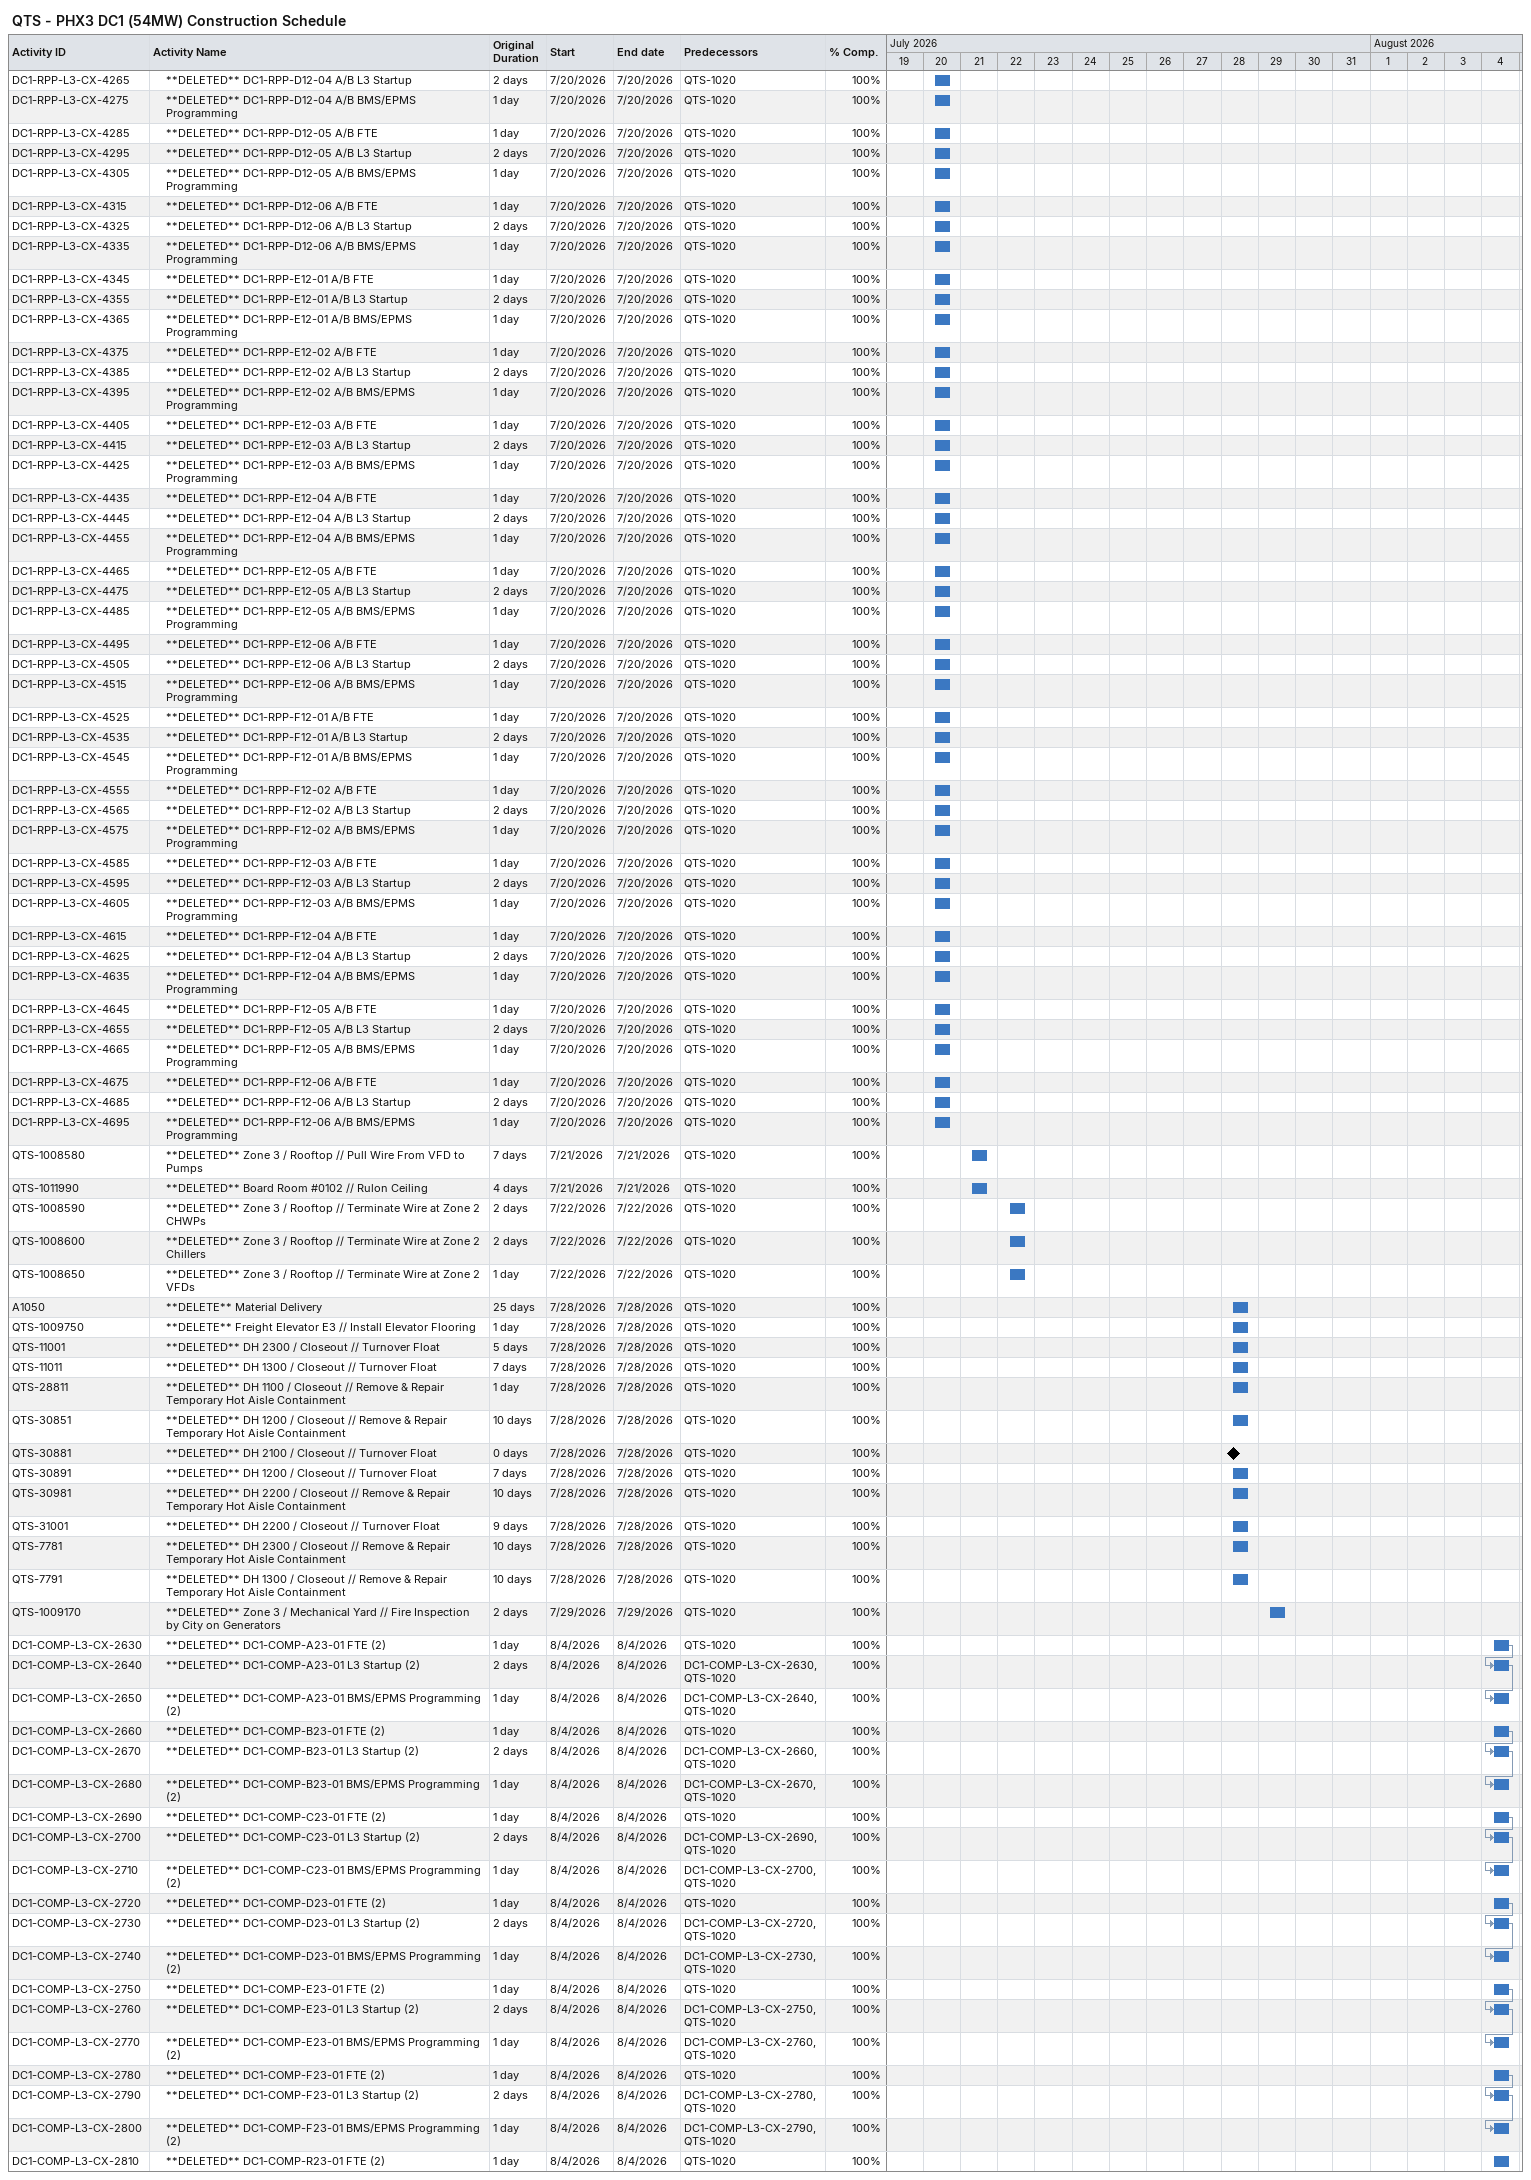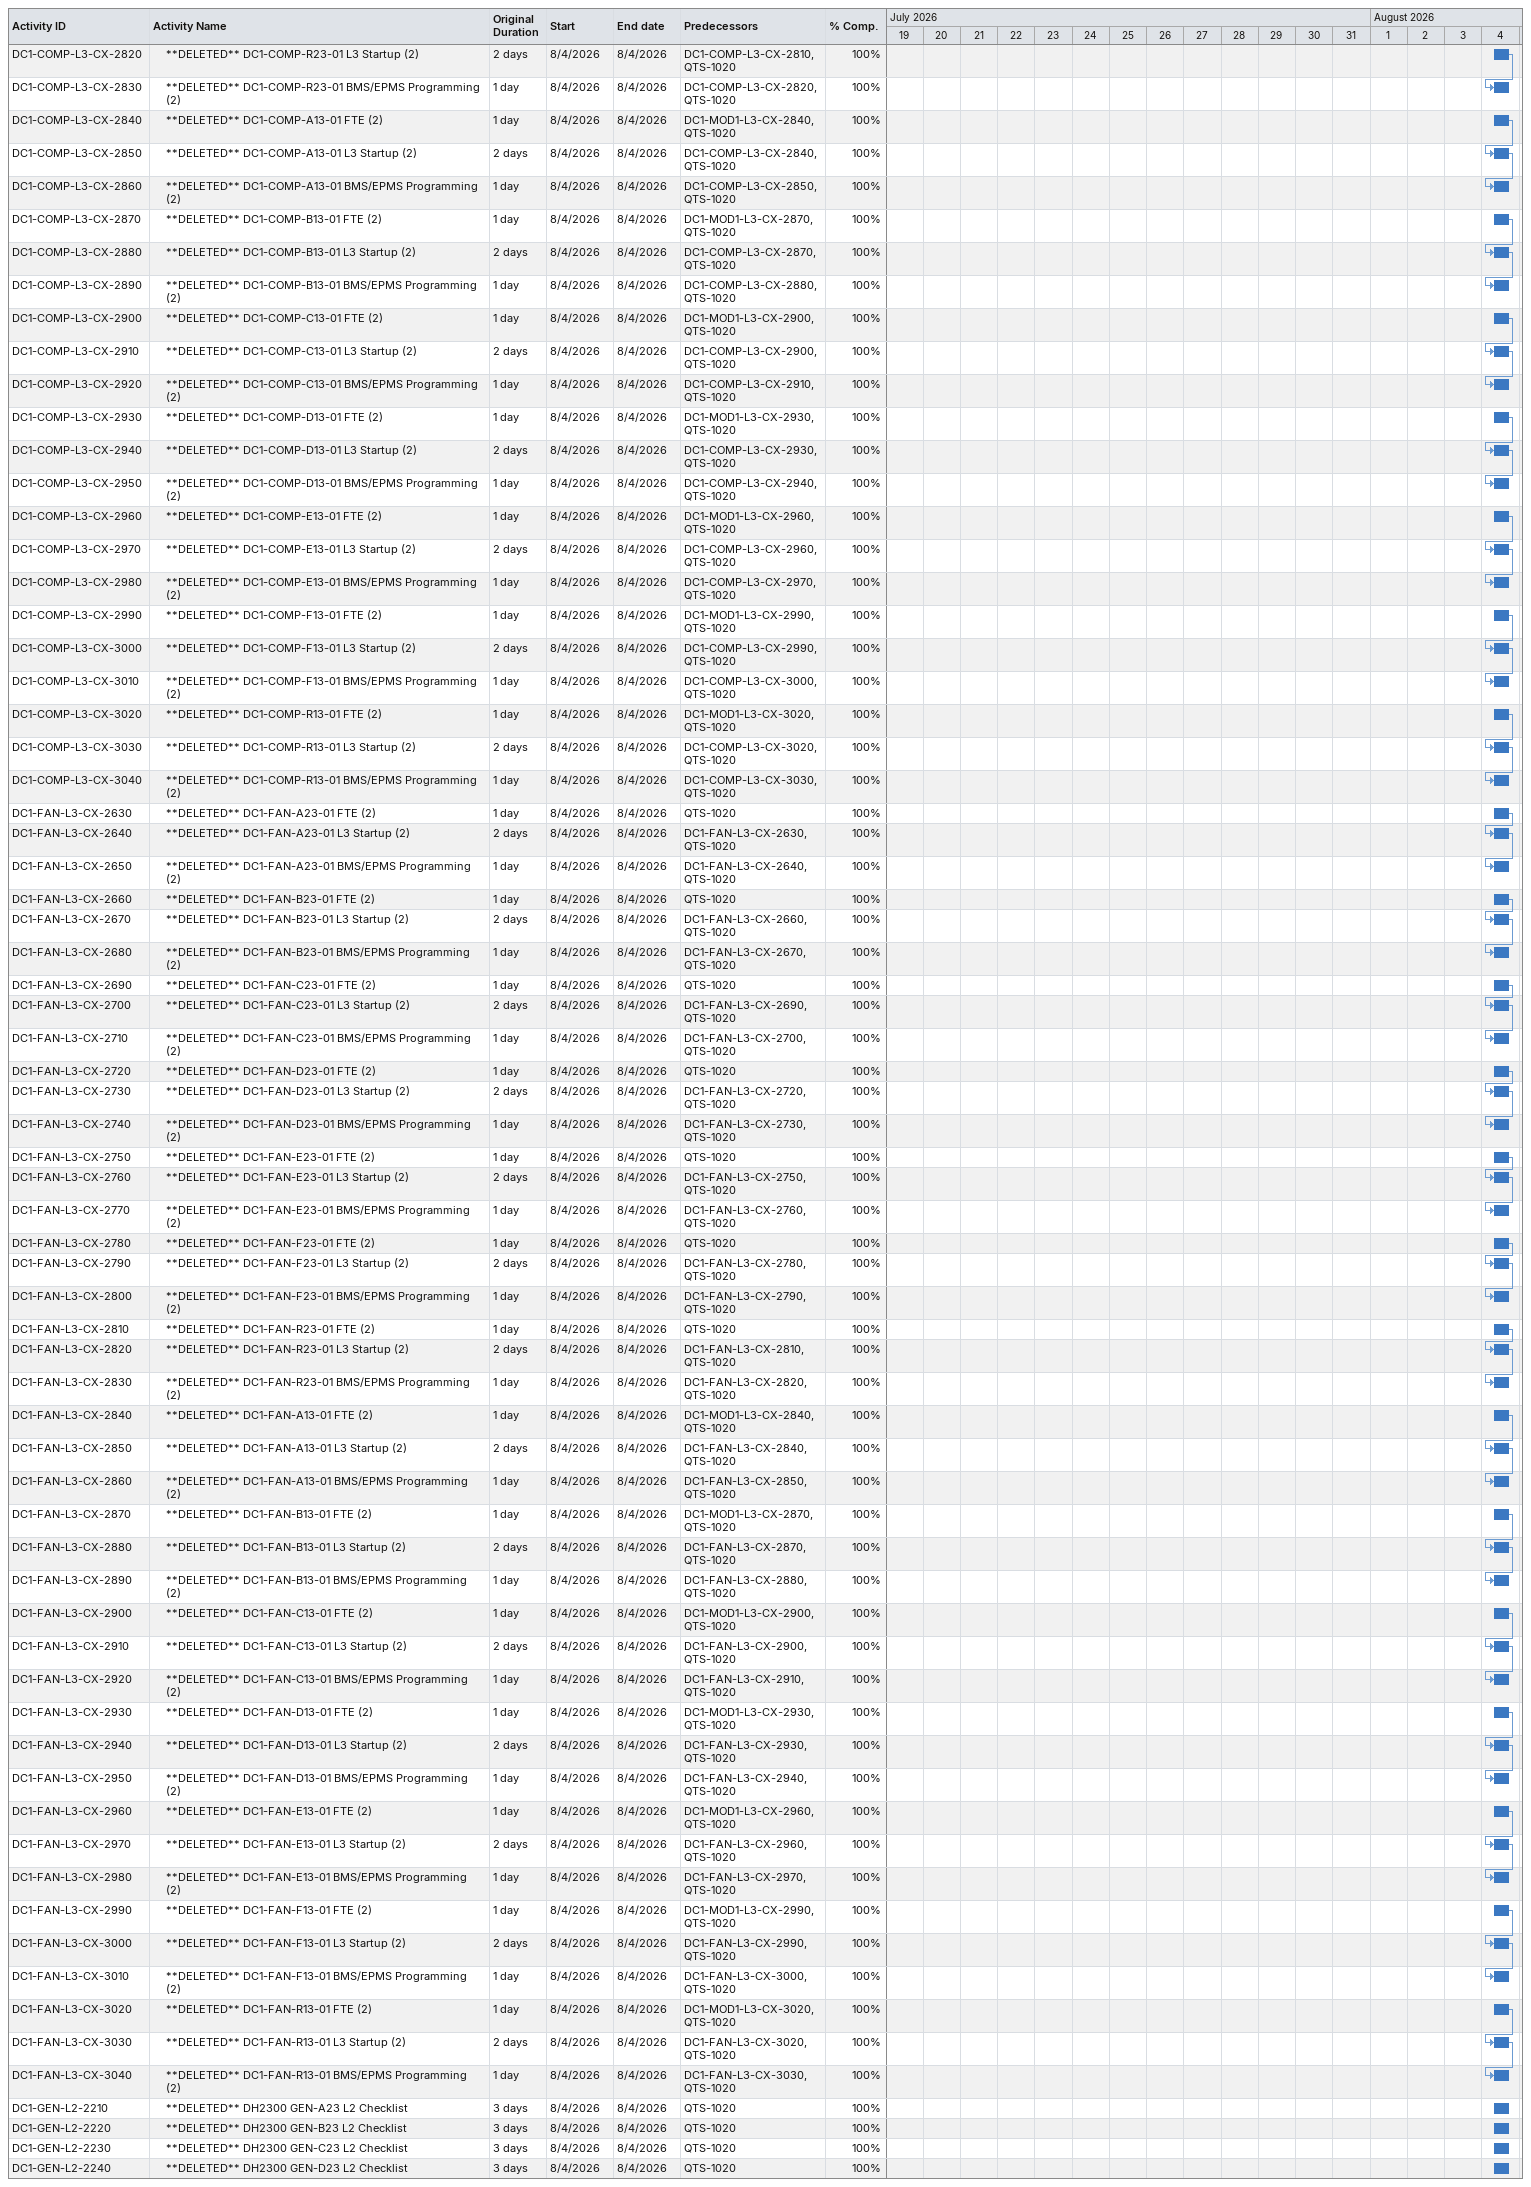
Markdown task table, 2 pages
QTS - PHX3 DC1 (54MW) Construction Schedule

| ID | Level | Task | Original duration | Start | Finish | Predecessors | % complete |
|---|---|---|---|---|---|---|---|
| DC1-RPP-L3-CX-4265 | 2 | **DELETED** DC1-RPP-D12-04 A/B L3 Startup | 2d | 2026-07-20 | 2026-07-20 | QTS-1020 | 100 |
| DC1-RPP-L3-CX-4275 | 2 | **DELETED** DC1-RPP-D12-04 A/B BMS/EPMS Programming | 1d | 2026-07-20 | 2026-07-20 | QTS-1020 | 100 |
| DC1-RPP-L3-CX-4285 | 2 | **DELETED** DC1-RPP-D12-05 A/B FTE | 1d | 2026-07-20 | 2026-07-20 | QTS-1020 | 100 |
| DC1-RPP-L3-CX-4295 | 2 | **DELETED** DC1-RPP-D12-05 A/B L3 Startup | 2d | 2026-07-20 | 2026-07-20 | QTS-1020 | 100 |
| DC1-RPP-L3-CX-4305 | 2 | **DELETED** DC1-RPP-D12-05 A/B BMS/EPMS Programming | 1d | 2026-07-20 | 2026-07-20 | QTS-1020 | 100 |
| DC1-RPP-L3-CX-4315 | 2 | **DELETED** DC1-RPP-D12-06 A/B FTE | 1d | 2026-07-20 | 2026-07-20 | QTS-1020 | 100 |
| DC1-RPP-L3-CX-4325 | 2 | **DELETED** DC1-RPP-D12-06 A/B L3 Startup | 2d | 2026-07-20 | 2026-07-20 | QTS-1020 | 100 |
| DC1-RPP-L3-CX-4335 | 2 | **DELETED** DC1-RPP-D12-06 A/B BMS/EPMS Programming | 1d | 2026-07-20 | 2026-07-20 | QTS-1020 | 100 |
| DC1-RPP-L3-CX-4345 | 2 | **DELETED** DC1-RPP-E12-01 A/B FTE | 1d | 2026-07-20 | 2026-07-20 | QTS-1020 | 100 |
| DC1-RPP-L3-CX-4355 | 2 | **DELETED** DC1-RPP-E12-01 A/B L3 Startup | 2d | 2026-07-20 | 2026-07-20 | QTS-1020 | 100 |
| DC1-RPP-L3-CX-4365 | 2 | **DELETED** DC1-RPP-E12-01 A/B BMS/EPMS Programming | 1d | 2026-07-20 | 2026-07-20 | QTS-1020 | 100 |
| DC1-RPP-L3-CX-4375 | 2 | **DELETED** DC1-RPP-E12-02 A/B FTE | 1d | 2026-07-20 | 2026-07-20 | QTS-1020 | 100 |
| DC1-RPP-L3-CX-4385 | 2 | **DELETED** DC1-RPP-E12-02 A/B L3 Startup | 2d | 2026-07-20 | 2026-07-20 | QTS-1020 | 100 |
| DC1-RPP-L3-CX-4395 | 2 | **DELETED** DC1-RPP-E12-02 A/B BMS/EPMS Programming | 1d | 2026-07-20 | 2026-07-20 | QTS-1020 | 100 |
| DC1-RPP-L3-CX-4405 | 2 | **DELETED** DC1-RPP-E12-03 A/B FTE | 1d | 2026-07-20 | 2026-07-20 | QTS-1020 | 100 |
| DC1-RPP-L3-CX-4415 | 2 | **DELETED** DC1-RPP-E12-03 A/B L3 Startup | 2d | 2026-07-20 | 2026-07-20 | QTS-1020 | 100 |
| DC1-RPP-L3-CX-4425 | 2 | **DELETED** DC1-RPP-E12-03 A/B BMS/EPMS Programming | 1d | 2026-07-20 | 2026-07-20 | QTS-1020 | 100 |
| DC1-RPP-L3-CX-4435 | 2 | **DELETED** DC1-RPP-E12-04 A/B FTE | 1d | 2026-07-20 | 2026-07-20 | QTS-1020 | 100 |
| DC1-RPP-L3-CX-4445 | 2 | **DELETED** DC1-RPP-E12-04 A/B L3 Startup | 2d | 2026-07-20 | 2026-07-20 | QTS-1020 | 100 |
| DC1-RPP-L3-CX-4455 | 2 | **DELETED** DC1-RPP-E12-04 A/B BMS/EPMS Programming | 1d | 2026-07-20 | 2026-07-20 | QTS-1020 | 100 |
| DC1-RPP-L3-CX-4465 | 2 | **DELETED** DC1-RPP-E12-05 A/B FTE | 1d | 2026-07-20 | 2026-07-20 | QTS-1020 | 100 |
| DC1-RPP-L3-CX-4475 | 2 | **DELETED** DC1-RPP-E12-05 A/B L3 Startup | 2d | 2026-07-20 | 2026-07-20 | QTS-1020 | 100 |
| DC1-RPP-L3-CX-4485 | 2 | **DELETED** DC1-RPP-E12-05 A/B BMS/EPMS Programming | 1d | 2026-07-20 | 2026-07-20 | QTS-1020 | 100 |
| DC1-RPP-L3-CX-4495 | 2 | **DELETED** DC1-RPP-E12-06 A/B FTE | 1d | 2026-07-20 | 2026-07-20 | QTS-1020 | 100 |
| DC1-RPP-L3-CX-4505 | 2 | **DELETED** DC1-RPP-E12-06 A/B L3 Startup | 2d | 2026-07-20 | 2026-07-20 | QTS-1020 | 100 |
| DC1-RPP-L3-CX-4515 | 2 | **DELETED** DC1-RPP-E12-06 A/B BMS/EPMS Programming | 1d | 2026-07-20 | 2026-07-20 | QTS-1020 | 100 |
| DC1-RPP-L3-CX-4525 | 2 | **DELETED** DC1-RPP-F12-01 A/B FTE | 1d | 2026-07-20 | 2026-07-20 | QTS-1020 | 100 |
| DC1-RPP-L3-CX-4535 | 2 | **DELETED** DC1-RPP-F12-01 A/B L3 Startup | 2d | 2026-07-20 | 2026-07-20 | QTS-1020 | 100 |
| DC1-RPP-L3-CX-4545 | 2 | **DELETED** DC1-RPP-F12-01 A/B BMS/EPMS Programming | 1d | 2026-07-20 | 2026-07-20 | QTS-1020 | 100 |
| DC1-RPP-L3-CX-4555 | 2 | **DELETED** DC1-RPP-F12-02 A/B FTE | 1d | 2026-07-20 | 2026-07-20 | QTS-1020 | 100 |
| DC1-RPP-L3-CX-4565 | 2 | **DELETED** DC1-RPP-F12-02 A/B L3 Startup | 2d | 2026-07-20 | 2026-07-20 | QTS-1020 | 100 |
| DC1-RPP-L3-CX-4575 | 2 | **DELETED** DC1-RPP-F12-02 A/B BMS/EPMS Programming | 1d | 2026-07-20 | 2026-07-20 | QTS-1020 | 100 |
| DC1-RPP-L3-CX-4585 | 2 | **DELETED** DC1-RPP-F12-03 A/B FTE | 1d | 2026-07-20 | 2026-07-20 | QTS-1020 | 100 |
| DC1-RPP-L3-CX-4595 | 2 | **DELETED** DC1-RPP-F12-03 A/B L3 Startup | 2d | 2026-07-20 | 2026-07-20 | QTS-1020 | 100 |
| DC1-RPP-L3-CX-4605 | 2 | **DELETED** DC1-RPP-F12-03 A/B BMS/EPMS Programming | 1d | 2026-07-20 | 2026-07-20 | QTS-1020 | 100 |
| DC1-RPP-L3-CX-4615 | 2 | **DELETED** DC1-RPP-F12-04 A/B FTE | 1d | 2026-07-20 | 2026-07-20 | QTS-1020 | 100 |
| DC1-RPP-L3-CX-4625 | 2 | **DELETED** DC1-RPP-F12-04 A/B L3 Startup | 2d | 2026-07-20 | 2026-07-20 | QTS-1020 | 100 |
| DC1-RPP-L3-CX-4635 | 2 | **DELETED** DC1-RPP-F12-04 A/B BMS/EPMS Programming | 1d | 2026-07-20 | 2026-07-20 | QTS-1020 | 100 |
| DC1-RPP-L3-CX-4645 | 2 | **DELETED** DC1-RPP-F12-05 A/B FTE | 1d | 2026-07-20 | 2026-07-20 | QTS-1020 | 100 |
| DC1-RPP-L3-CX-4655 | 2 | **DELETED** DC1-RPP-F12-05 A/B L3 Startup | 2d | 2026-07-20 | 2026-07-20 | QTS-1020 | 100 |
| DC1-RPP-L3-CX-4665 | 2 | **DELETED** DC1-RPP-F12-05 A/B BMS/EPMS Programming | 1d | 2026-07-20 | 2026-07-20 | QTS-1020 | 100 |
| DC1-RPP-L3-CX-4675 | 2 | **DELETED** DC1-RPP-F12-06 A/B FTE | 1d | 2026-07-20 | 2026-07-20 | QTS-1020 | 100 |
| DC1-RPP-L3-CX-4685 | 2 | **DELETED** DC1-RPP-F12-06 A/B L3 Startup | 2d | 2026-07-20 | 2026-07-20 | QTS-1020 | 100 |
| DC1-RPP-L3-CX-4695 | 2 | **DELETED** DC1-RPP-F12-06 A/B BMS/EPMS Programming | 1d | 2026-07-20 | 2026-07-20 | QTS-1020 | 100 |
| QTS-1008580 | 2 | **DELETED** Zone 3 / Rooftop // Pull Wire From VFD to Pumps | 7d | 2026-07-21 | 2026-07-21 | QTS-1020 | 100 |
| QTS-1011990 | 2 | **DELETED** Board Room #0102 // Rulon Ceiling | 4d | 2026-07-21 | 2026-07-21 | QTS-1020 | 100 |
| QTS-1008590 | 2 | **DELETED** Zone 3 / Rooftop // Terminate Wire at Zone 2 CHWPs | 2d | 2026-07-22 | 2026-07-22 | QTS-1020 | 100 |
| QTS-1008600 | 2 | **DELETED** Zone 3 / Rooftop // Terminate Wire at Zone 2 Chillers | 2d | 2026-07-22 | 2026-07-22 | QTS-1020 | 100 |
| QTS-1008650 | 2 | **DELETED** Zone 3 / Rooftop // Terminate Wire at Zone 2 VFDs | 1d | 2026-07-22 | 2026-07-22 | QTS-1020 | 100 |
| A1050 | 2 | **DELETE** Material Delivery | 25d | 2026-07-28 | 2026-07-28 | QTS-1020 | 100 |
| QTS-1009750 | 2 | **DELETE** Freight Elevator E3 // Install Elevator Flooring | 1d | 2026-07-28 | 2026-07-28 | QTS-1020 | 100 |
| QTS-11001 | 2 | **DELETED** DH 2300 / Closeout // Turnover Float | 5d | 2026-07-28 | 2026-07-28 | QTS-1020 | 100 |
| QTS-11011 | 2 | **DELETED** DH 1300 / Closeout // Turnover Float | 7d | 2026-07-28 | 2026-07-28 | QTS-1020 | 100 |
| QTS-28811 | 2 | **DELETED** DH 1100 / Closeout // Remove & Repair Temporary Hot Aisle Containment | 1d | 2026-07-28 | 2026-07-28 | QTS-1020 | 100 |
| QTS-30851 | 2 | **DELETED** DH 1200 / Closeout // Remove & Repair Temporary Hot Aisle Containment | 10d | 2026-07-28 | 2026-07-28 | QTS-1020 | 100 |
| QTS-30881 | 2 | **DELETED** DH 2100 / Closeout // Turnover Float | 0d | 2026-07-28 | 2026-07-28 | QTS-1020 | 100 |
| QTS-30891 | 2 | **DELETED** DH 1200 / Closeout // Turnover Float | 7d | 2026-07-28 | 2026-07-28 | QTS-1020 | 100 |
| QTS-30981 | 2 | **DELETED** DH 2200 / Closeout // Remove & Repair Temporary Hot Aisle Containment | 10d | 2026-07-28 | 2026-07-28 | QTS-1020 | 100 |
| QTS-31001 | 2 | **DELETED** DH 2200 / Closeout // Turnover Float | 9d | 2026-07-28 | 2026-07-28 | QTS-1020 | 100 |
| QTS-7781 | 2 | **DELETED** DH 2300 / Closeout // Remove & Repair Temporary Hot Aisle Containment | 10d | 2026-07-28 | 2026-07-28 | QTS-1020 | 100 |
| QTS-7791 | 2 | **DELETED** DH 1300 / Closeout // Remove & Repair Temporary Hot Aisle Containment | 10d | 2026-07-28 | 2026-07-28 | QTS-1020 | 100 |
| QTS-1009170 | 2 | **DELETED** Zone 3 / Mechanical Yard // Fire Inspection by City on Generators | 2d | 2026-07-29 | 2026-07-29 | QTS-1020 | 100 |
| DC1-COMP-L3-CX-2630 | 2 | **DELETED** DC1-COMP-A23-01 FTE (2) | 1d | 2026-08-04 | 2026-08-04 | QTS-1020 | 100 |
| DC1-COMP-L3-CX-2640 | 2 | **DELETED** DC1-COMP-A23-01 L3 Startup (2) | 2d | 2026-08-04 | 2026-08-04 | DC1-COMP-L3-CX-2630, QTS-1020 | 100 |
| DC1-COMP-L3-CX-2650 | 2 | **DELETED** DC1-COMP-A23-01 BMS/EPMS Programming (2) | 1d | 2026-08-04 | 2026-08-04 | DC1-COMP-L3-CX-2640, QTS-1020 | 100 |
| DC1-COMP-L3-CX-2660 | 2 | **DELETED** DC1-COMP-B23-01 FTE (2) | 1d | 2026-08-04 | 2026-08-04 | QTS-1020 | 100 |
| DC1-COMP-L3-CX-2670 | 2 | **DELETED** DC1-COMP-B23-01 L3 Startup (2) | 2d | 2026-08-04 | 2026-08-04 | DC1-COMP-L3-CX-2660, QTS-1020 | 100 |
| DC1-COMP-L3-CX-2680 | 2 | **DELETED** DC1-COMP-B23-01 BMS/EPMS Programming (2) | 1d | 2026-08-04 | 2026-08-04 | DC1-COMP-L3-CX-2670, QTS-1020 | 100 |
| DC1-COMP-L3-CX-2690 | 2 | **DELETED** DC1-COMP-C23-01 FTE (2) | 1d | 2026-08-04 | 2026-08-04 | QTS-1020 | 100 |
| DC1-COMP-L3-CX-2700 | 2 | **DELETED** DC1-COMP-C23-01 L3 Startup (2) | 2d | 2026-08-04 | 2026-08-04 | DC1-COMP-L3-CX-2690, QTS-1020 | 100 |
| DC1-COMP-L3-CX-2710 | 2 | **DELETED** DC1-COMP-C23-01 BMS/EPMS Programming (2) | 1d | 2026-08-04 | 2026-08-04 | DC1-COMP-L3-CX-2700, QTS-1020 | 100 |
| DC1-COMP-L3-CX-2720 | 2 | **DELETED** DC1-COMP-D23-01 FTE (2) | 1d | 2026-08-04 | 2026-08-04 | QTS-1020 | 100 |
| DC1-COMP-L3-CX-2730 | 2 | **DELETED** DC1-COMP-D23-01 L3 Startup (2) | 2d | 2026-08-04 | 2026-08-04 | DC1-COMP-L3-CX-2720, QTS-1020 | 100 |
| DC1-COMP-L3-CX-2740 | 2 | **DELETED** DC1-COMP-D23-01 BMS/EPMS Programming (2) | 1d | 2026-08-04 | 2026-08-04 | DC1-COMP-L3-CX-2730, QTS-1020 | 100 |
| DC1-COMP-L3-CX-2750 | 2 | **DELETED** DC1-COMP-E23-01 FTE (2) | 1d | 2026-08-04 | 2026-08-04 | QTS-1020 | 100 |
| DC1-COMP-L3-CX-2760 | 2 | **DELETED** DC1-COMP-E23-01 L3 Startup (2) | 2d | 2026-08-04 | 2026-08-04 | DC1-COMP-L3-CX-2750, QTS-1020 | 100 |
| DC1-COMP-L3-CX-2770 | 2 | **DELETED** DC1-COMP-E23-01 BMS/EPMS Programming (2) | 1d | 2026-08-04 | 2026-08-04 | DC1-COMP-L3-CX-2760, QTS-1020 | 100 |
| DC1-COMP-L3-CX-2780 | 2 | **DELETED** DC1-COMP-F23-01 FTE (2) | 1d | 2026-08-04 | 2026-08-04 | QTS-1020 | 100 |
| DC1-COMP-L3-CX-2790 | 2 | **DELETED** DC1-COMP-F23-01 L3 Startup (2) | 2d | 2026-08-04 | 2026-08-04 | DC1-COMP-L3-CX-2780, QTS-1020 | 100 |
| DC1-COMP-L3-CX-2800 | 2 | **DELETED** DC1-COMP-F23-01 BMS/EPMS Programming (2) | 1d | 2026-08-04 | 2026-08-04 | DC1-COMP-L3-CX-2790, QTS-1020 | 100 |
| DC1-COMP-L3-CX-2810 | 2 | **DELETED** DC1-COMP-R23-01 FTE (2) | 1d | 2026-08-04 | 2026-08-04 | QTS-1020 | 100 |
| DC1-COMP-L3-CX-2820 | 2 | **DELETED** DC1-COMP-R23-01 L3 Startup (2) | 2d | 2026-08-04 | 2026-08-04 | DC1-COMP-L3-CX-2810, QTS-1020 | 100 |
| DC1-COMP-L3-CX-2830 | 2 | **DELETED** DC1-COMP-R23-01 BMS/EPMS Programming (2) | 1d | 2026-08-04 | 2026-08-04 | DC1-COMP-L3-CX-2820, QTS-1020 | 100 |
| DC1-COMP-L3-CX-2840 | 2 | **DELETED** DC1-COMP-A13-01 FTE (2) | 1d | 2026-08-04 | 2026-08-04 | DC1-MOD1-L3-CX-2840, QTS-1020 | 100 |
| DC1-COMP-L3-CX-2850 | 2 | **DELETED** DC1-COMP-A13-01 L3 Startup (2) | 2d | 2026-08-04 | 2026-08-04 | DC1-COMP-L3-CX-2840, QTS-1020 | 100 |
| DC1-COMP-L3-CX-2860 | 2 | **DELETED** DC1-COMP-A13-01 BMS/EPMS Programming (2) | 1d | 2026-08-04 | 2026-08-04 | DC1-COMP-L3-CX-2850, QTS-1020 | 100 |
| DC1-COMP-L3-CX-2870 | 2 | **DELETED** DC1-COMP-B13-01 FTE (2) | 1d | 2026-08-04 | 2026-08-04 | DC1-MOD1-L3-CX-2870, QTS-1020 | 100 |
| DC1-COMP-L3-CX-2880 | 2 | **DELETED** DC1-COMP-B13-01 L3 Startup (2) | 2d | 2026-08-04 | 2026-08-04 | DC1-COMP-L3-CX-2870, QTS-1020 | 100 |
| DC1-COMP-L3-CX-2890 | 2 | **DELETED** DC1-COMP-B13-01 BMS/EPMS Programming (2) | 1d | 2026-08-04 | 2026-08-04 | DC1-COMP-L3-CX-2880, QTS-1020 | 100 |
| DC1-COMP-L3-CX-2900 | 2 | **DELETED** DC1-COMP-C13-01 FTE (2) | 1d | 2026-08-04 | 2026-08-04 | DC1-MOD1-L3-CX-2900, QTS-1020 | 100 |
| DC1-COMP-L3-CX-2910 | 2 | **DELETED** DC1-COMP-C13-01 L3 Startup (2) | 2d | 2026-08-04 | 2026-08-04 | DC1-COMP-L3-CX-2900, QTS-1020 | 100 |
| DC1-COMP-L3-CX-2920 | 2 | **DELETED** DC1-COMP-C13-01 BMS/EPMS Programming (2) | 1d | 2026-08-04 | 2026-08-04 | DC1-COMP-L3-CX-2910, QTS-1020 | 100 |
| DC1-COMP-L3-CX-2930 | 2 | **DELETED** DC1-COMP-D13-01 FTE (2) | 1d | 2026-08-04 | 2026-08-04 | DC1-MOD1-L3-CX-2930, QTS-1020 | 100 |
| DC1-COMP-L3-CX-2940 | 2 | **DELETED** DC1-COMP-D13-01 L3 Startup (2) | 2d | 2026-08-04 | 2026-08-04 | DC1-COMP-L3-CX-2930, QTS-1020 | 100 |
| DC1-COMP-L3-CX-2950 | 2 | **DELETED** DC1-COMP-D13-01 BMS/EPMS Programming (2) | 1d | 2026-08-04 | 2026-08-04 | DC1-COMP-L3-CX-2940, QTS-1020 | 100 |
| DC1-COMP-L3-CX-2960 | 2 | **DELETED** DC1-COMP-E13-01 FTE (2) | 1d | 2026-08-04 | 2026-08-04 | DC1-MOD1-L3-CX-2960, QTS-1020 | 100 |
| DC1-COMP-L3-CX-2970 | 2 | **DELETED** DC1-COMP-E13-01 L3 Startup (2) | 2d | 2026-08-04 | 2026-08-04 | DC1-COMP-L3-CX-2960, QTS-1020 | 100 |
| DC1-COMP-L3-CX-2980 | 2 | **DELETED** DC1-COMP-E13-01 BMS/EPMS Programming (2) | 1d | 2026-08-04 | 2026-08-04 | DC1-COMP-L3-CX-2970, QTS-1020 | 100 |
| DC1-COMP-L3-CX-2990 | 2 | **DELETED** DC1-COMP-F13-01 FTE (2) | 1d | 2026-08-04 | 2026-08-04 | DC1-MOD1-L3-CX-2990, QTS-1020 | 100 |
| DC1-COMP-L3-CX-3000 | 2 | **DELETED** DC1-COMP-F13-01 L3 Startup (2) | 2d | 2026-08-04 | 2026-08-04 | DC1-COMP-L3-CX-2990, QTS-1020 | 100 |
| DC1-COMP-L3-CX-3010 | 2 | **DELETED** DC1-COMP-F13-01 BMS/EPMS Programming (2) | 1d | 2026-08-04 | 2026-08-04 | DC1-COMP-L3-CX-3000, QTS-1020 | 100 |
| DC1-COMP-L3-CX-3020 | 2 | **DELETED** DC1-COMP-R13-01 FTE (2) | 1d | 2026-08-04 | 2026-08-04 | DC1-MOD1-L3-CX-3020, QTS-1020 | 100 |
| DC1-COMP-L3-CX-3030 | 2 | **DELETED** DC1-COMP-R13-01 L3 Startup (2) | 2d | 2026-08-04 | 2026-08-04 | DC1-COMP-L3-CX-3020, QTS-1020 | 100 |
| DC1-COMP-L3-CX-3040 | 2 | **DELETED** DC1-COMP-R13-01 BMS/EPMS Programming (2) | 1d | 2026-08-04 | 2026-08-04 | DC1-COMP-L3-CX-3030, QTS-1020 | 100 |
| DC1-FAN-L3-CX-2630 | 2 | **DELETED** DC1-FAN-A23-01 FTE (2) | 1d | 2026-08-04 | 2026-08-04 | QTS-1020 | 100 |
| DC1-FAN-L3-CX-2640 | 2 | **DELETED** DC1-FAN-A23-01 L3 Startup (2) | 2d | 2026-08-04 | 2026-08-04 | DC1-FAN-L3-CX-2630, QTS-1020 | 100 |
| DC1-FAN-L3-CX-2650 | 2 | **DELETED** DC1-FAN-A23-01 BMS/EPMS Programming (2) | 1d | 2026-08-04 | 2026-08-04 | DC1-FAN-L3-CX-2640, QTS-1020 | 100 |
| DC1-FAN-L3-CX-2660 | 2 | **DELETED** DC1-FAN-B23-01 FTE (2) | 1d | 2026-08-04 | 2026-08-04 | QTS-1020 | 100 |
| DC1-FAN-L3-CX-2670 | 2 | **DELETED** DC1-FAN-B23-01 L3 Startup (2) | 2d | 2026-08-04 | 2026-08-04 | DC1-FAN-L3-CX-2660, QTS-1020 | 100 |
| DC1-FAN-L3-CX-2680 | 2 | **DELETED** DC1-FAN-B23-01 BMS/EPMS Programming (2) | 1d | 2026-08-04 | 2026-08-04 | DC1-FAN-L3-CX-2670, QTS-1020 | 100 |
| DC1-FAN-L3-CX-2690 | 2 | **DELETED** DC1-FAN-C23-01 FTE (2) | 1d | 2026-08-04 | 2026-08-04 | QTS-1020 | 100 |
| DC1-FAN-L3-CX-2700 | 2 | **DELETED** DC1-FAN-C23-01 L3 Startup (2) | 2d | 2026-08-04 | 2026-08-04 | DC1-FAN-L3-CX-2690, QTS-1020 | 100 |
| DC1-FAN-L3-CX-2710 | 2 | **DELETED** DC1-FAN-C23-01 BMS/EPMS Programming (2) | 1d | 2026-08-04 | 2026-08-04 | DC1-FAN-L3-CX-2700, QTS-1020 | 100 |
| DC1-FAN-L3-CX-2720 | 2 | **DELETED** DC1-FAN-D23-01 FTE (2) | 1d | 2026-08-04 | 2026-08-04 | QTS-1020 | 100 |
| DC1-FAN-L3-CX-2730 | 2 | **DELETED** DC1-FAN-D23-01 L3 Startup (2) | 2d | 2026-08-04 | 2026-08-04 | DC1-FAN-L3-CX-2720, QTS-1020 | 100 |
| DC1-FAN-L3-CX-2740 | 2 | **DELETED** DC1-FAN-D23-01 BMS/EPMS Programming (2) | 1d | 2026-08-04 | 2026-08-04 | DC1-FAN-L3-CX-2730, QTS-1020 | 100 |
| DC1-FAN-L3-CX-2750 | 2 | **DELETED** DC1-FAN-E23-01 FTE (2) | 1d | 2026-08-04 | 2026-08-04 | QTS-1020 | 100 |
| DC1-FAN-L3-CX-2760 | 2 | **DELETED** DC1-FAN-E23-01 L3 Startup (2) | 2d | 2026-08-04 | 2026-08-04 | DC1-FAN-L3-CX-2750, QTS-1020 | 100 |
| DC1-FAN-L3-CX-2770 | 2 | **DELETED** DC1-FAN-E23-01 BMS/EPMS Programming (2) | 1d | 2026-08-04 | 2026-08-04 | DC1-FAN-L3-CX-2760, QTS-1020 | 100 |
| DC1-FAN-L3-CX-2780 | 2 | **DELETED** DC1-FAN-F23-01 FTE (2) | 1d | 2026-08-04 | 2026-08-04 | QTS-1020 | 100 |
| DC1-FAN-L3-CX-2790 | 2 | **DELETED** DC1-FAN-F23-01 L3 Startup (2) | 2d | 2026-08-04 | 2026-08-04 | DC1-FAN-L3-CX-2780, QTS-1020 | 100 |
| DC1-FAN-L3-CX-2800 | 2 | **DELETED** DC1-FAN-F23-01 BMS/EPMS Programming (2) | 1d | 2026-08-04 | 2026-08-04 | DC1-FAN-L3-CX-2790, QTS-1020 | 100 |
| DC1-FAN-L3-CX-2810 | 2 | **DELETED** DC1-FAN-R23-01 FTE (2) | 1d | 2026-08-04 | 2026-08-04 | QTS-1020 | 100 |
| DC1-FAN-L3-CX-2820 | 2 | **DELETED** DC1-FAN-R23-01 L3 Startup (2) | 2d | 2026-08-04 | 2026-08-04 | DC1-FAN-L3-CX-2810, QTS-1020 | 100 |
| DC1-FAN-L3-CX-2830 | 2 | **DELETED** DC1-FAN-R23-01 BMS/EPMS Programming (2) | 1d | 2026-08-04 | 2026-08-04 | DC1-FAN-L3-CX-2820, QTS-1020 | 100 |
| DC1-FAN-L3-CX-2840 | 2 | **DELETED** DC1-FAN-A13-01 FTE (2) | 1d | 2026-08-04 | 2026-08-04 | DC1-MOD1-L3-CX-2840, QTS-1020 | 100 |
| DC1-FAN-L3-CX-2850 | 2 | **DELETED** DC1-FAN-A13-01 L3 Startup (2) | 2d | 2026-08-04 | 2026-08-04 | DC1-FAN-L3-CX-2840, QTS-1020 | 100 |
| DC1-FAN-L3-CX-2860 | 2 | **DELETED** DC1-FAN-A13-01 BMS/EPMS Programming (2) | 1d | 2026-08-04 | 2026-08-04 | DC1-FAN-L3-CX-2850, QTS-1020 | 100 |
| DC1-FAN-L3-CX-2870 | 2 | **DELETED** DC1-FAN-B13-01 FTE (2) | 1d | 2026-08-04 | 2026-08-04 | DC1-MOD1-L3-CX-2870, QTS-1020 | 100 |
| DC1-FAN-L3-CX-2880 | 2 | **DELETED** DC1-FAN-B13-01 L3 Startup (2) | 2d | 2026-08-04 | 2026-08-04 | DC1-FAN-L3-CX-2870, QTS-1020 | 100 |
| DC1-FAN-L3-CX-2890 | 2 | **DELETED** DC1-FAN-B13-01 BMS/EPMS Programming (2) | 1d | 2026-08-04 | 2026-08-04 | DC1-FAN-L3-CX-2880, QTS-1020 | 100 |
| DC1-FAN-L3-CX-2900 | 2 | **DELETED** DC1-FAN-C13-01 FTE (2) | 1d | 2026-08-04 | 2026-08-04 | DC1-MOD1-L3-CX-2900, QTS-1020 | 100 |
| DC1-FAN-L3-CX-2910 | 2 | **DELETED** DC1-FAN-C13-01 L3 Startup (2) | 2d | 2026-08-04 | 2026-08-04 | DC1-FAN-L3-CX-2900, QTS-1020 | 100 |
| DC1-FAN-L3-CX-2920 | 2 | **DELETED** DC1-FAN-C13-01 BMS/EPMS Programming (2) | 1d | 2026-08-04 | 2026-08-04 | DC1-FAN-L3-CX-2910, QTS-1020 | 100 |
| DC1-FAN-L3-CX-2930 | 2 | **DELETED** DC1-FAN-D13-01 FTE (2) | 1d | 2026-08-04 | 2026-08-04 | DC1-MOD1-L3-CX-2930, QTS-1020 | 100 |
| DC1-FAN-L3-CX-2940 | 2 | **DELETED** DC1-FAN-D13-01 L3 Startup (2) | 2d | 2026-08-04 | 2026-08-04 | DC1-FAN-L3-CX-2930, QTS-1020 | 100 |
| DC1-FAN-L3-CX-2950 | 2 | **DELETED** DC1-FAN-D13-01 BMS/EPMS Programming (2) | 1d | 2026-08-04 | 2026-08-04 | DC1-FAN-L3-CX-2940, QTS-1020 | 100 |
| DC1-FAN-L3-CX-2960 | 2 | **DELETED** DC1-FAN-E13-01 FTE (2) | 1d | 2026-08-04 | 2026-08-04 | DC1-MOD1-L3-CX-2960, QTS-1020 | 100 |
| DC1-FAN-L3-CX-2970 | 2 | **DELETED** DC1-FAN-E13-01 L3 Startup (2) | 2d | 2026-08-04 | 2026-08-04 | DC1-FAN-L3-CX-2960, QTS-1020 | 100 |
| DC1-FAN-L3-CX-2980 | 2 | **DELETED** DC1-FAN-E13-01 BMS/EPMS Programming (2) | 1d | 2026-08-04 | 2026-08-04 | DC1-FAN-L3-CX-2970, QTS-1020 | 100 |
| DC1-FAN-L3-CX-2990 | 2 | **DELETED** DC1-FAN-F13-01 FTE (2) | 1d | 2026-08-04 | 2026-08-04 | DC1-MOD1-L3-CX-2990, QTS-1020 | 100 |
| DC1-FAN-L3-CX-3000 | 2 | **DELETED** DC1-FAN-F13-01 L3 Startup (2) | 2d | 2026-08-04 | 2026-08-04 | DC1-FAN-L3-CX-2990, QTS-1020 | 100 |
| DC1-FAN-L3-CX-3010 | 2 | **DELETED** DC1-FAN-F13-01 BMS/EPMS Programming (2) | 1d | 2026-08-04 | 2026-08-04 | DC1-FAN-L3-CX-3000, QTS-1020 | 100 |
| DC1-FAN-L3-CX-3020 | 2 | **DELETED** DC1-FAN-R13-01 FTE (2) | 1d | 2026-08-04 | 2026-08-04 | DC1-MOD1-L3-CX-3020, QTS-1020 | 100 |
| DC1-FAN-L3-CX-3030 | 2 | **DELETED** DC1-FAN-R13-01 L3 Startup (2) | 2d | 2026-08-04 | 2026-08-04 | DC1-FAN-L3-CX-3020, QTS-1020 | 100 |
| DC1-FAN-L3-CX-3040 | 2 | **DELETED** DC1-FAN-R13-01 BMS/EPMS Programming (2) | 1d | 2026-08-04 | 2026-08-04 | DC1-FAN-L3-CX-3030, QTS-1020 | 100 |
| DC1-GEN-L2-2210 | 2 | **DELETED** DH2300 GEN-A23 L2 Checklist | 3d | 2026-08-04 | 2026-08-04 | QTS-1020 | 100 |
| DC1-GEN-L2-2220 | 2 | **DELETED** DH2300 GEN-B23 L2 Checklist | 3d | 2026-08-04 | 2026-08-04 | QTS-1020 | 100 |
| DC1-GEN-L2-2230 | 2 | **DELETED** DH2300 GEN-C23 L2 Checklist | 3d | 2026-08-04 | 2026-08-04 | QTS-1020 | 100 |
| DC1-GEN-L2-2240 | 2 | **DELETED** DH2300 GEN-D23 L2 Checklist | 3d | 2026-08-04 | 2026-08-04 | QTS-1020 | 100 |
